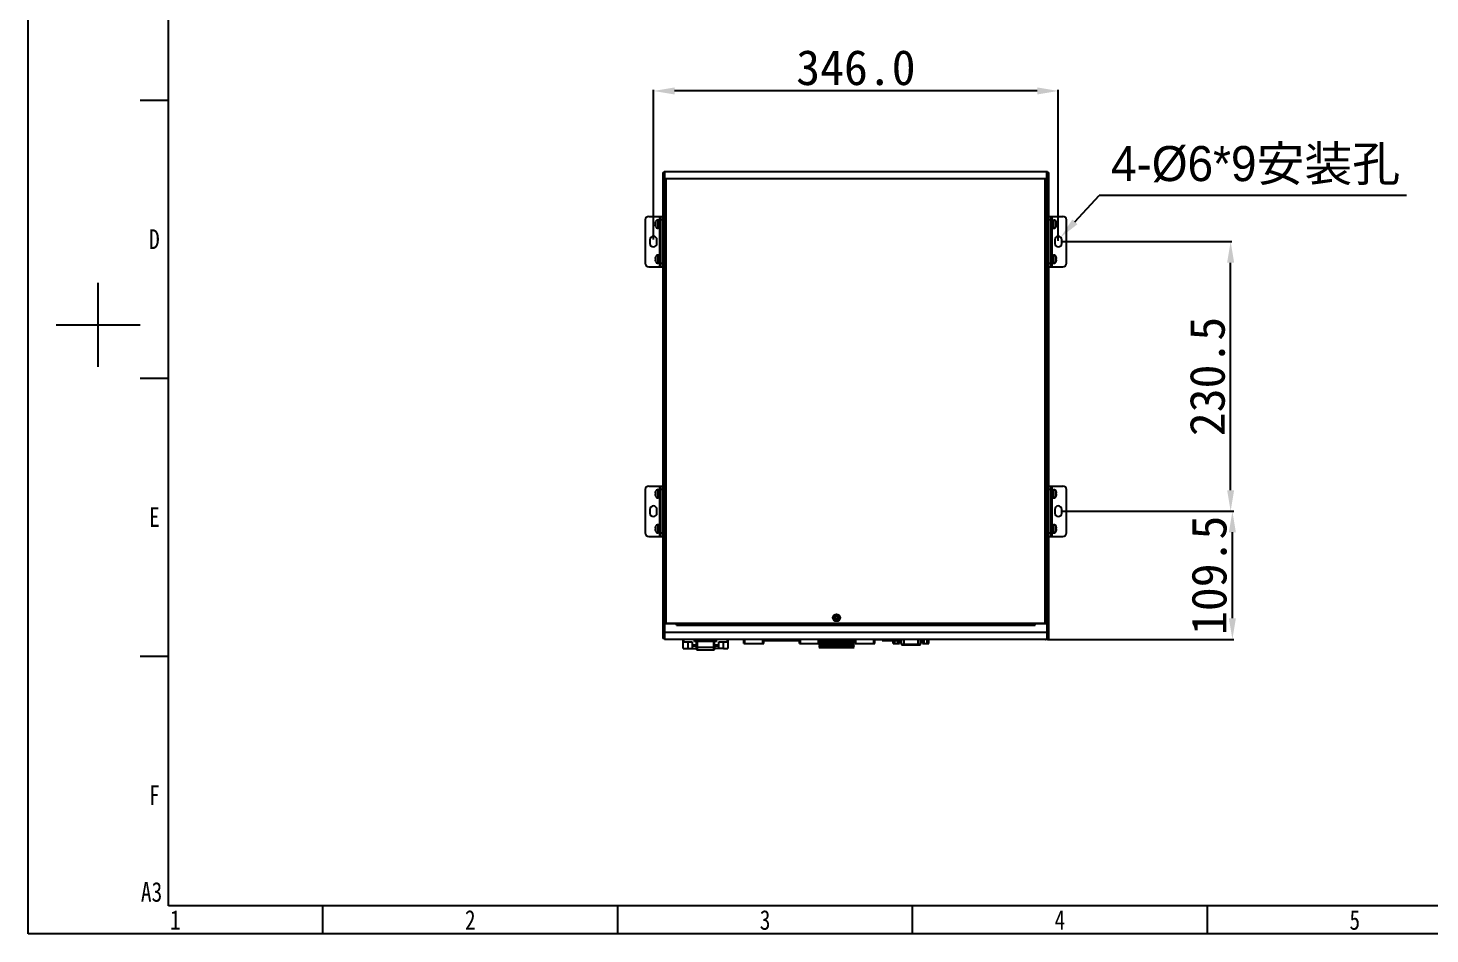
# Model space of a CAD drawing. Header units: millimetres. Extents: x 4086 to 8318, y 123 to 1549.
# Drawn here: x 6302 to 7500, y 123 to 898 of the extents above; entities that cross this region are included whole.
import ezdxf
from ezdxf.enums import TextEntityAlignment as Align

# ---------------------------------------------------------------- set-up
doc = ezdxf.new("R2010")
doc.units = ezdxf.units.MM
doc.layers.add('20_ALL_FEATURES', color=7, linetype='Continuous')
doc.layers.add('尺寸', color=3, linetype='Continuous')
doc.styles.get("Standard").update_dxf_attribs({"font": ''})
doc.styles.get('Standard').set_extended_font_data('SimSun')
doc.dimstyles.get("Standard").update_dxf_attribs({"dimscale": 6, "dimtxt": 5, "dimasz": 3, "dimexe": 0.18, "dimexo": 0.0625, "dimgap": 0.8, "dimtad": 1, "dimtoh": 1, "dimdec": 1, "dimzin": 0, "dimdsep": 46, "dimtxsty": 'Standard', "dimcen": 0.09, "dimclrd": 256, "dimclre": 256, "dimclrt": 256, "dimadec": 0, "dimazin": 2, "dimtfac": 1, "dimtdec": 1, "dimtofl": 0, "dimtmove": 0, "dimatfit": 3, "dimfxl": 0, "dimtolj": 1, "dimtzin": 0, "dimarcsym": 0})

# ---------------------------------------------------------------- blocks, each defined once
blk = doc.blocks.new('3')
at = {"color": 2}
for p, q in [((6398.1, 836), (6422.1, 836)), ((6362.1, 608), (6362.1, 680)), ((6326.1, 644), (6398.1, 644)), ((6398.1, 598.4), (6422.1, 598.4)), ((6398.1, 360.8), (6422.1, 360.8)), ((6554.1, 123.2), (6554.1, 147.2)), ((6806.1, 123.2), (6806.1, 147.2)), ((7058.1, 123.2), (7058.1, 147.2)), ((7310.1, 123.2), (7310.1, 147.2))]:
    blk.add_line(p, q, dxfattribs=at)
for points in [[(6302.1, 123.2), (6302.1, 1548.8), (8318.1, 1548.8), (8318.1, 123.2)], [(6422.1, 147.2), (6422.1, 1524.8), (8294.1, 1524.8), (8294.1, 147.2)]]:
    blk.add_lwpolyline(points, close=True, dxfattribs=at)
at = {"color": 2, "width": 0.8}
for s, p in [('D', (6410.1, 717.2)), ('E', (6410.1, 479.6)), ('F', (6410.1, 242)), ('A3', (6407.7, 159.2)), ('1', (6428.1, 135.2)), ('2', (6680.1, 135.2)), ('3', (6932.1, 135.2)), ('4', (7184.1, 135.2)), ('5', (7436.1, 135.2))]:
    blk.add_text(s, height=16.8, dxfattribs=at).set_placement(p, align=Align.MIDDLE_CENTER)
for tag, height, p in [('整机外形图', 19.2, (7909.6, 256.2)), ('当前页', 12, (8078.1, 207.2)), ('总页数', 12, (8222.1, 207.2))]:
    blk.add_attdef(tag, text='', height=height, dxfattribs=at).set_placement(p, align=Align.MIDDLE)
at = {"color": 7, "width": 0.8}
for tag, height, p in [('编号', 19.2, (8153.3, 252.3)), ('比例', 12, (7958.1, 171.2))]:
    blk.add_attdef(tag, text='', height=height, dxfattribs=at).set_placement(p, align=Align.MIDDLE)
blk = doc.blocks.new('*D73')
at = {"layer": 'Defpoints', "color": 0}
for p in [(6836.7, 843.9), (6836.7, 716.6), (7182.7, 716.6)]:
    blk.add_point(p, dxfattribs=at)
at = {"layer": '尺寸', "lineweight": -2}
for p, q in [((6836.7, 717), (6836.7, 845)), ((7164.7, 843.9), (6854.7, 843.9)), ((7182.7, 717), (7182.7, 845))]:
    blk.add_line(p, q, dxfattribs=at)
at = {"layer": '尺寸'}
for points in [[(6854.7, 846.9), (6854.7, 840.9), (6836.7, 843.9)], [(7164.7, 840.9), (7164.7, 846.9), (7182.7, 843.9)]]:
    blk.add_solid(points, dxfattribs=at)
at = {"layer": '尺寸', "insert": (7009.7, 863.7), "char_height": 30, "attachment_point": 5}
blk.add_mtext('\\A1;346.0', dxfattribs=at)
blk = doc.blocks.new('*D74')
at = {"layer": 'Defpoints', "color": 0}
for p in [(7185.7, 484.6), (7331.5, 484.6), (7173.2, 375.1)]:
    blk.add_point(p, dxfattribs=at)
at = {"layer": '尺寸', "lineweight": -2}
for p, q in [((7186, 484.6), (7332.6, 484.6)), ((7331.5, 393.1), (7331.5, 466.6)), ((7173.5, 375.1), (7332.6, 375.1))]:
    blk.add_line(p, q, dxfattribs=at)
at = {"layer": '尺寸'}
for points in [[(7334.5, 466.6), (7328.5, 466.6), (7331.5, 484.6)], [(7328.5, 393.1), (7334.5, 393.1), (7331.5, 375.1)]]:
    blk.add_solid(points, dxfattribs=at)
at = {"layer": '尺寸', "insert": (7311.7, 429.8), "char_height": 30, "attachment_point": 5, "rotation": 90}
blk.add_mtext('\\A1;109.5', dxfattribs=at)
blk = doc.blocks.new('*D75')
at = {"layer": 'Defpoints', "color": 0}
for p in [(7185.7, 715.1), (7330, 715.1), (7185.7, 484.6)]:
    blk.add_point(p, dxfattribs=at)
at = {"layer": '尺寸', "lineweight": -2}
for p, q in [((7186, 715.1), (7331.1, 715.1)), ((7330, 502.6), (7330, 697.1)), ((7186, 484.6), (7331.1, 484.6))]:
    blk.add_line(p, q, dxfattribs=at)
at = {"layer": '尺寸'}
for points in [[(7333, 697.1), (7327, 697.1), (7330, 715.1)], [(7327, 502.6), (7333, 502.6), (7330, 484.6)]]:
    blk.add_solid(points, dxfattribs=at)
at = {"layer": '尺寸', "insert": (7310.2, 599.8), "char_height": 30, "attachment_point": 5, "rotation": 90}
blk.add_mtext('\\A1;230.5', dxfattribs=at)
blk = doc.blocks.new('*D76')
at = {"layer": 'Defpoints', "color": 0}
for p in [(7180.6, 714.4), (7184.7, 718.8)]:
    blk.add_point(p, dxfattribs=at)
at = {"layer": '尺寸', "lineweight": -2}
for p in [(7196.9, 732.1), (7480.2, 754.5)]:
    blk.add_line(p, (7217.5, 754.5), dxfattribs=at)
at = {"layer": '尺寸'}
for p, q in [((7182.1, 716.6), (7183.2, 716.6)), ((7182.7, 716), (7182.7, 717.1))]:
    blk.add_line(p, q, dxfattribs=at)
blk.add_solid([(7194.7, 734.1), (7199.1, 730), (7184.7, 718.8)], dxfattribs=at)
at = {"layer": '尺寸', "insert": (7351.3, 780.1), "char_height": 30, "attachment_point": 5}
blk.add_mtext('\\A1;{\\fMS PGothic|b0|i0|c134|p34;4-%%C6*9安装孔}', dxfattribs=at)

msp = doc.modelspace()

# ---------------------------------------------------------------- linework, layer by layer
at = {"layer": '20_ALL_FEATURES', "color": 7, "linetype": 'Continuous'}
for p, q in [((6844.67, 774.09), (6844.67, 375.89)), ((6844.67, 774.09), (6845.87, 774.09)), ((6845.87, 768.09), (6844.67, 768.09)), ((6845.87, 375.89), (6845.87, 775.09)), ((6845.87, 775.09), (7173.47, 775.09)), ((6846.37, 389.04), (6846.37, 775.09)), ((7172.97, 768.89), (6846.37, 768.89)), ((6847.57, 388.59), (6847.57, 768.89)), ((7171.52, 389.04), (7171.52, 768.89)), ((7172.97, 389.04), (7172.97, 775.09)), ((7173.47, 375.89), (7173.47, 775.09)), ((7173.47, 774.09), (7174.67, 774.09)), ((7174.67, 768.09), (7173.47, 768.09)), ((7174.67, 375.89), (7174.67, 774.09)), ((6846.37, 765.09), (6845.87, 765.09)), ((6846.32, 758.82), (6845.9, 759.24)), ((6846.32, 755.82), (6845.9, 755.39)), ((6846.06, 765.09), (6846.06, 759.08)), ((6846.06, 755.55), (6846.06, 734.04)), ((6846.32, 758.82), (6846.32, 755.82)), ((7172.97, 765.09), (7173.47, 765.09)), ((7173.02, 758.82), (7173.45, 759.24)), ((7173.02, 755.82), (7173.02, 758.82)), ((7173.02, 755.82), (7173.45, 755.39)), ((7173.28, 759.08), (7173.28, 765.09)), ((7173.28, 734.04), (7173.28, 755.55)), ((6829.67, 733.59), (6829.67, 696.59)), ((6832.67, 736.59), (6844.67, 736.59)), ((6838.36, 731.84), (6838.34, 731.84)), ((6838.49, 732.2), (6838.49, 727.97)), ((6840.67, 733.59), (6840.67, 726.59)), ((6840.77, 733.59), (6840.67, 733.59)), ((6840.77, 726.59), (6840.77, 733.59)), ((6841.87, 733.48), (6840.77, 733.48)), ((6841.87, 734.59), (6841.87, 725.59)), ((6842.67, 734.59), (6841.87, 734.59)), ((6842.17, 734.59), (6842.17, 736.59)), ((6842.67, 736.59), (6842.67, 693.59)), ((6844.67, 733.59), (6842.67, 733.59)), ((6845.87, 734.04), (6846.37, 734.04)), ((7173.47, 734.04), (7172.97, 734.04)), ((7174.67, 736.59), (7186.67, 736.59)), ((7176.67, 733.59), (7174.67, 733.59)), ((7176.67, 693.59), (7176.67, 736.59)), ((7176.67, 734.59), (7177.47, 734.59)), ((7177.17, 736.59), (7177.17, 734.59)), ((7177.47, 725.59), (7177.47, 734.59)), ((7177.47, 733.48), (7178.57, 733.48)), ((7178.57, 733.59), (7178.68, 733.59)), ((7178.57, 733.59), (7178.57, 726.59)), ((7178.68, 726.59), (7178.68, 733.59)), ((7180.85, 727.97), (7180.85, 732.2)), ((7181.01, 731.84), (7180.99, 731.84)), ((7189.67, 696.59), (7189.67, 733.59)), ((6838.36, 730.52), (6838.06, 730.52)), ((6838.06, 729.65), (6838.36, 729.65)), ((6838.34, 728.34), (6838.36, 728.34)), ((6840.77, 726.59), (6840.67, 726.59)), ((6841.87, 726.7), (6840.77, 726.7)), ((6842.67, 725.59), (6841.87, 725.59)), ((6842.17, 704.59), (6842.17, 725.59)), ((6845.87, 726.14), (6846.37, 726.14)), ((6846.37, 723.59), (6845.87, 723.59)), ((6846.06, 726.14), (6846.06, 723.59)), ((7173.47, 726.14), (7172.97, 726.14)), ((7173.47, 723.59), (7172.97, 723.59)), ((7173.28, 723.59), (7173.28, 726.14)), ((7176.67, 725.59), (7177.47, 725.59)), ((7177.17, 725.59), (7177.17, 704.59)), ((7177.47, 726.7), (7178.57, 726.7)), ((7178.57, 726.59), (7178.68, 726.59)), ((7181.28, 730.52), (7180.99, 730.52)), ((7180.99, 729.65), (7181.28, 729.65)), ((7180.99, 728.34), (7181.01, 728.34)), ((6833.67, 716.59), (6833.67, 713.59)), ((6839.67, 713.59), (6839.67, 716.59)), ((7179.67, 716.59), (7179.67, 713.59)), ((7185.67, 713.59), (7185.67, 716.59)), ((6838.36, 700.52), (6838.06, 700.52)), ((6838.06, 699.65), (6838.36, 699.65)), ((6838.36, 701.84), (6838.34, 701.84)), ((6838.34, 698.34), (6838.36, 698.34)), ((6838.49, 702.2), (6838.49, 697.97)), ((6840.67, 703.59), (6840.67, 696.59)), ((6840.77, 703.59), (6840.67, 703.59)), ((6840.77, 696.59), (6840.67, 696.59)), ((6840.77, 696.59), (6840.77, 703.59)), ((6841.87, 703.48), (6840.77, 703.48)), ((6841.87, 696.7), (6840.77, 696.7)), ((6841.87, 704.59), (6841.87, 695.59)), ((6842.67, 704.59), (6841.87, 704.59)), ((6842.67, 695.59), (6841.87, 695.59)), ((6842.17, 693.59), (6842.17, 695.59)), ((6842.67, 696.59), (6844.67, 696.59)), ((7174.67, 696.59), (7176.67, 696.59)), ((7176.67, 704.59), (7177.47, 704.59)), ((7176.67, 695.59), (7177.47, 695.59)), ((7177.17, 695.59), (7177.17, 693.59)), ((7177.47, 695.59), (7177.47, 704.59)), ((7177.47, 703.48), (7178.57, 703.48)), ((7177.47, 696.7), (7178.57, 696.7)), ((7178.57, 703.59), (7178.68, 703.59)), ((7178.57, 703.59), (7178.57, 696.59)), ((7178.57, 696.59), (7178.68, 696.59)), ((7178.68, 696.59), (7178.68, 703.59)), ((7180.85, 697.97), (7180.85, 702.2)), ((7181.01, 701.84), (7180.99, 701.84)), ((7181.28, 700.52), (7180.99, 700.52)), ((7180.99, 699.65), (7181.28, 699.65)), ((7180.99, 698.34), (7181.01, 698.34)), ((6832.67, 693.59), (6844.67, 693.59)), ((7174.67, 693.59), (7186.67, 693.59)), ((6846.32, 578.82), (6845.9, 579.24)), ((6846.32, 575.82), (6845.9, 575.39)), ((6846.32, 578.82), (6846.32, 575.82)), ((7173.02, 578.82), (7173.45, 579.24)), ((7173.02, 575.82), (7173.02, 578.82)), ((7173.02, 575.82), (7173.45, 575.39)), ((6845.87, 528.09), (6846.37, 528.09)), ((6846.06, 528.09), (6846.06, 503.54)), ((6832.67, 506.09), (6844.67, 506.09)), ((6841.87, 504.09), (6841.87, 495.09)), ((6842.67, 504.09), (6841.87, 504.09)), ((6842.17, 504.09), (6842.17, 506.09)), ((6842.67, 506.09), (6842.67, 463.09)), ((6845.87, 503.54), (6846.37, 503.54)), ((7174.67, 506.09), (7186.67, 506.09)), ((7176.67, 463.09), (7176.67, 506.09)), ((7176.67, 504.09), (7177.47, 504.09)), ((7177.17, 506.09), (7177.17, 504.09)), ((7177.47, 495.09), (7177.47, 504.09)), ((6829.67, 503.09), (6829.67, 466.09)), ((6838.36, 500.02), (6838.06, 500.02)), ((6838.06, 499.15), (6838.36, 499.15)), ((6838.36, 501.34), (6838.34, 501.34)), ((6838.34, 497.84), (6838.36, 497.84)), ((6838.49, 501.7), (6838.49, 497.47)), ((6840.67, 503.09), (6840.67, 496.09)), ((6840.77, 503.09), (6840.67, 503.09)), ((6840.77, 496.09), (6840.67, 496.09)), ((6840.77, 496.09), (6840.77, 503.09)), ((6841.87, 502.98), (6840.77, 502.98)), ((6841.87, 496.2), (6840.77, 496.2)), ((6842.67, 495.09), (6841.87, 495.09)), ((6842.17, 474.09), (6842.17, 495.09)), ((6844.67, 503.09), (6842.67, 503.09)), ((6845.87, 495.64), (6846.37, 495.64)), ((6846.06, 495.64), (6846.06, 473.54)), ((7176.67, 503.09), (7174.67, 503.09)), ((7176.67, 495.09), (7177.47, 495.09)), ((7177.17, 495.09), (7177.17, 474.09)), ((7177.47, 502.98), (7178.57, 502.98)), ((7177.47, 496.2), (7178.57, 496.2)), ((7178.57, 503.09), (7178.68, 503.09)), ((7178.57, 503.09), (7178.57, 496.09)), ((7178.57, 496.09), (7178.68, 496.09)), ((7178.68, 496.09), (7178.68, 503.09)), ((7180.85, 497.47), (7180.85, 501.7)), ((7181.01, 501.34), (7180.99, 501.34)), ((7181.28, 500.02), (7180.99, 500.02)), ((7180.99, 499.15), (7181.28, 499.15)), ((7180.99, 497.84), (7181.01, 497.84)), ((7189.67, 466.09), (7189.67, 503.09)), ((6833.67, 486.09), (6833.67, 483.09)), ((6839.67, 483.09), (6839.67, 486.09)), ((7179.67, 486.09), (7179.67, 483.09)), ((7185.67, 483.09), (7185.67, 486.09)), ((6838.36, 470.02), (6838.06, 470.02)), ((6838.06, 469.15), (6838.36, 469.15)), ((6838.36, 471.34), (6838.34, 471.34)), ((6838.34, 467.84), (6838.36, 467.84)), ((6838.49, 471.7), (6838.49, 467.47)), ((6840.67, 473.09), (6840.67, 466.09)), ((6840.77, 473.09), (6840.67, 473.09)), ((6840.77, 466.09), (6840.77, 473.09)), ((6841.87, 472.98), (6840.77, 472.98)), ((6841.87, 474.09), (6841.87, 465.09)), ((6842.67, 474.09), (6841.87, 474.09)), ((6845.87, 473.54), (6846.37, 473.54)), ((7176.67, 474.09), (7177.47, 474.09)), ((7177.47, 465.09), (7177.47, 474.09)), ((7177.47, 472.98), (7178.57, 472.98)), ((7178.57, 473.09), (7178.68, 473.09)), ((7178.57, 473.09), (7178.57, 466.09)), ((7178.68, 466.09), (7178.68, 473.09)), ((7180.85, 467.47), (7180.85, 471.7)), ((7181.01, 471.34), (7180.99, 471.34)), ((7181.28, 470.02), (7180.99, 470.02)), ((7180.99, 469.15), (7181.28, 469.15)), ((7180.99, 467.84), (7181.01, 467.84)), ((6832.67, 463.09), (6844.67, 463.09)), ((6840.77, 466.09), (6840.67, 466.09)), ((6841.87, 466.2), (6840.77, 466.2)), ((6842.67, 465.09), (6841.87, 465.09)), ((6842.17, 463.09), (6842.17, 465.09)), ((6842.67, 466.09), (6844.67, 466.09)), ((6845.87, 465.64), (6846.37, 465.64)), ((6846.06, 465.64), (6846.06, 401.04)), ((7174.67, 466.09), (7176.67, 466.09)), ((7174.67, 463.09), (7186.67, 463.09)), ((7176.67, 465.09), (7177.47, 465.09)), ((7177.17, 465.09), (7177.17, 463.09)), ((7177.47, 466.2), (7178.57, 466.2)), ((7178.57, 466.09), (7178.68, 466.09)), ((6845.87, 401.04), (6846.37, 401.04)), ((6846.32, 398.82), (6845.9, 399.24)), ((6846.32, 395.82), (6845.9, 395.39)), ((6846.32, 398.82), (6846.32, 395.82)), ((7173.02, 398.82), (7173.45, 399.24)), ((7173.02, 395.82), (7173.02, 398.82)), ((7173.02, 395.82), (7173.45, 395.39)), ((6845.87, 393.14), (6846.37, 393.14)), ((6845.87, 392.54), (6846.37, 392.54)), ((6846.12, 385.29), (6845.9, 385.51)), ((6846.06, 393.14), (6846.06, 392.54)), ((6846.12, 388.59), (6846.12, 376.49)), ((6846.17, 388.59), (6856.32, 388.59)), ((6846.17, 388.59), (6846.17, 375.09)), ((6846.37, 389.04), (7172.97, 389.04)), ((6847.87, 388.59), (6847.87, 389.04)), ((6851.42, 388.59), (6851.42, 389.04)), ((6856.32, 387.29), (6856.32, 388.59)), ((6857.52, 388.54), (6856.32, 388.54)), ((6856.32, 387.29), (7163.02, 387.29)), ((6857.52, 389.04), (6857.52, 387.29)), ((6857.52, 388.79), (7161.82, 388.79)), ((6857.52, 388.59), (7161.82, 388.59)), ((6991.67, 393.96), (6992.8, 393.96)), ((6991.67, 393.21), (6991.67, 393.96)), ((6992.8, 393.21), (6991.67, 393.21)), ((6992.8, 395.09), (6993.55, 395.09)), ((6992.8, 393.96), (6992.8, 395.09)), ((6992.8, 392.09), (6992.8, 393.21)), ((6993.55, 392.09), (6992.8, 392.09)), ((6993.55, 395.09), (6993.55, 393.96)), ((6993.55, 393.96), (6994.67, 393.96)), ((6994.67, 393.21), (6993.55, 393.21)), ((6993.55, 393.21), (6993.55, 392.09)), ((6994.67, 393.96), (6994.67, 393.21)), ((7161.82, 388.79), (7161.82, 389.04)), ((7161.82, 387.29), (7161.82, 388.59)), ((7163.02, 388.59), (7173.17, 388.59)), ((7163.02, 387.29), (7163.02, 388.59)), ((7167.92, 389.04), (7167.92, 388.59)), ((7171.47, 389.04), (7171.47, 388.59)), ((7171.77, 389.04), (7171.77, 388.59)), ((7173.47, 393.14), (7172.97, 393.14)), ((7173.47, 392.54), (7172.97, 392.54)), ((7173.17, 375.09), (7173.17, 388.59)), ((7173.22, 376.49), (7173.22, 388.59)), ((7173.22, 385.29), (7173.45, 385.51)), ((7173.28, 392.54), (7173.28, 393.14)), ((6844.67, 381.89), (6845.87, 381.89)), ((6845.87, 375.89), (6844.67, 375.89)), ((6846.12, 381.89), (6845.9, 381.66)), ((6846.17, 381.29), (7173.17, 381.29)), ((6847.52, 375.09), (6846.17, 375.09)), ((7171.82, 375.09), (6847.52, 375.09)), ((6847.52, 375.09), (6847.52, 375.09)), ((6862.12, 367.39), (6862.12, 375.09)), ((6862.12, 373.09), (6869.74, 373.09)), ((6862.42, 375.09), (6862.42, 373.09)), ((6865.93, 373.09), (6865.93, 367.39)), ((6869.74, 373.09), (6869.74, 367.39)), ((6871.77, 373.11), (6871.77, 375.09)), ((6890.57, 373.11), (6871.77, 373.11)), ((6873.5, 366.55), (6873.5, 373.11)), ((6874.01, 373.11), (6874.01, 366.04)), ((6888.34, 366.04), (6888.34, 373.11)), ((6888.84, 366.55), (6888.84, 373.11)), ((6890.57, 373.11), (6890.57, 375.09)), ((6892.6, 373.09), (6900.22, 373.09)), ((6892.6, 367.39), (6892.6, 373.09)), ((6896.41, 367.39), (6896.41, 373.09)), ((6899.92, 373.09), (6899.92, 375.09)), ((6900.22, 375.09), (6900.22, 367.39)), ((6913.95, 371.49), (6913.95, 375.09)), ((6913.95, 371.49), (6930.92, 371.49)), ((6914.75, 371.49), (6914.75, 375.09)), ((6930.12, 371.49), (6930.12, 375.09)), ((6930.92, 371.49), (6930.92, 375.09)), ((6930.92, 374.19), (6937.27, 374.19)), ((6932.08, 375.09), (6932.08, 374.19)), ((6934.38, 375.09), (6934.38, 374.19)), ((6935.58, 375.09), (6935.58, 374.19)), ((6937.27, 374.09), (6937.27, 375.09)), ((6937.27, 374.09), (6954.07, 374.09)), ((6940.27, 374.09), (6940.27, 375.09)), ((6951.07, 374.09), (6951.07, 375.09)), ((6954.07, 374.09), (6954.07, 375.09)), ((6954.07, 374.19), (6961.23, 374.19)), ((6955.39, 375.09), (6955.39, 374.19)), ((6956.59, 375.09), (6956.59, 374.19)), ((6961.23, 374.19), (6961.23, 375.09)), ((6961.45, 371.49), (6961.45, 375.09)), ((6961.45, 371.49), (6978.42, 371.49)), ((6962.25, 371.49), (6962.25, 375.09)), ((6977.62, 371.49), (6977.62, 375.09)), ((6978.19, 371.49), (6978.54, 371.14)), ((6978.42, 371.49), (6978.42, 375.09)), ((6978.49, 375.09), (6978.42, 375.02)), ((6978.42, 374.45), (6978.54, 374.34)), ((6978.54, 374.34), (6978.42, 374.22)), ((6978.42, 373.65), (6978.54, 373.54)), ((6978.54, 373.54), (6978.42, 373.42)), ((6978.42, 372.85), (6978.54, 372.74)), ((6978.54, 372.74), (6978.42, 372.62)), ((6978.42, 372.05), (6978.54, 371.94)), ((6978.54, 371.94), (6978.42, 371.82)), ((6984.77, 374.09), (6984.77, 375.09)), ((6984.77, 374.09), (7001.57, 374.09)), ((6987.77, 374.09), (6987.77, 375.09)), ((6998.57, 374.09), (6998.57, 375.09)), ((7001.57, 374.09), (7001.57, 375.09)), ((7001.58, 375.01), (7002.68, 375.02)), ((7005.88, 373.07), (7006.22, 373.47)), ((7006.22, 372.67), (7005.88, 373.07)), ((7007.84, 374.74), (7008.19, 375.09)), ((7008.24, 374.34), (7007.84, 374.74)), ((7007.84, 373.94), (7008.24, 374.34)), ((7008.24, 373.54), (7007.84, 373.94)), ((7007.84, 373.14), (7008.24, 373.54)), ((7008.24, 372.74), (7007.84, 373.14)), ((7007.84, 372.34), (7008.24, 372.74)), ((7008.24, 371.94), (7007.84, 372.34)), ((7007.84, 371.54), (7008.24, 371.94)), ((7008.24, 371.14), (7007.84, 371.54)), ((7008.24, 374.34), (7008.24, 374.34)), ((7008.24, 373.54), (7008.24, 373.54)), ((7008.24, 372.74), (7008.24, 372.74)), ((7008.24, 371.94), (7008.24, 371.94)), ((7008.95, 371.49), (7008.95, 375.09)), ((7008.95, 371.49), (7025.92, 371.49)), ((7009.75, 371.49), (7009.75, 375.09)), ((7025.12, 371.49), (7025.12, 375.09)), ((7025.92, 371.49), (7025.92, 375.09)), ((7032.27, 374.81), (7025.92, 374.81)), ((7032.27, 374.09), (7032.27, 375.09)), ((7032.27, 374.09), (7049.07, 374.09)), ((7035.27, 374.09), (7035.27, 375.09)), ((7041.57, 371.47), (7041.57, 374.09)), ((7041.57, 371.47), (7047.05, 371.47)), ((7042.94, 371.47), (7042.94, 374.09)), ((7045.68, 371.47), (7045.68, 374.09)), ((7046.07, 374.09), (7046.07, 375.09)), ((7047.05, 371.47), (7047.05, 374.09)), ((7048.59, 370.97), (7048.59, 374.09)), ((7049.07, 374.09), (7049.07, 375.09)), ((7050.59, 375.09), (7050.59, 370.47)), ((7063.03, 370.47), (7063.03, 375.09)), ((7065.03, 370.97), (7065.03, 375.09)), ((7066.57, 371.47), (7066.57, 375.09)), ((7066.57, 371.47), (7072.05, 371.47)), ((7067.94, 371.47), (7067.94, 375.09)), ((7070.68, 371.47), (7070.68, 375.09)), ((7072.05, 371.47), (7072.05, 375.09)), ((7077.42, 374.99), (7077.42, 375.09)), ((7093.72, 374.99), (7077.42, 374.99)), ((7079.32, 375.09), (7079.32, 374.99)), ((7080.82, 374.99), (7080.82, 375.09)), ((7090.32, 375.09), (7090.32, 374.99)), ((7091.82, 374.99), (7091.82, 375.09)), ((7093.72, 375.09), (7093.72, 374.99)), ((7102.82, 374.99), (7102.82, 375.09)), ((7119.12, 374.99), (7102.82, 374.99)), ((7104.72, 375.09), (7104.72, 374.99)), ((7106.22, 374.99), (7106.22, 375.09)), ((7115.72, 375.09), (7115.72, 374.99)), ((7117.22, 374.99), (7117.22, 375.09)), ((7119.12, 375.09), (7119.12, 374.99)), ((7128.22, 374.99), (7128.22, 375.09)), ((7144.52, 374.99), (7128.22, 374.99)), ((7130.12, 375.09), (7130.12, 374.99)), ((7131.62, 374.99), (7131.62, 375.09)), ((7141.12, 375.09), (7141.12, 374.99)), ((7142.62, 374.99), (7142.62, 375.09)), ((7144.52, 375.09), (7144.52, 374.99)), ((7173.17, 375.09), (7171.82, 375.09)), ((7171.82, 375.09), (7171.82, 375.09)), ((7173.22, 381.89), (7173.45, 381.66)), ((7173.47, 381.89), (7174.67, 381.89)), ((7174.67, 375.89), (7173.47, 375.89)), ((6862.12, 367.39), (6873.5, 367.39)), ((6869.74, 370.49), (6873.5, 370.49)), ((6869.74, 369.49), (6873.5, 369.49)), ((6888.34, 368.11), (6874.01, 368.11)), ((6874.01, 366.26), (6888.34, 366.26)), ((6874.01, 366.04), (6888.34, 366.04)), ((6888.84, 370.49), (6892.6, 370.49)), ((6888.84, 369.49), (6892.6, 369.49)), ((6896.41, 367.39), (6888.84, 367.39)), ((6896.41, 367.39), (6900.22, 367.39)), ((6978.54, 371.14), (6978.14, 370.74)), ((6978.14, 370.74), (6978.54, 370.34)), ((6978.14, 370.74), (6978.14, 370.74)), ((6978.54, 370.34), (6978.14, 369.94)), ((6978.14, 369.94), (6978.54, 369.54)), ((6978.14, 369.94), (6978.14, 369.94)), ((6978.54, 369.54), (6978.14, 369.14)), ((6978.14, 369.14), (6978.54, 368.74)), ((6978.14, 369.14), (6978.14, 369.14)), ((6978.54, 368.74), (6978.14, 368.34)), ((6978.14, 368.34), (6978.39, 368.09)), ((6978.14, 368.34), (6978.14, 368.34)), ((6978.39, 368.09), (7008.09, 368.09)), ((6980.5, 370.4), (6980.16, 370.8)), ((6980.16, 370), (6980.5, 370.4)), ((6987.58, 368.09), (6988.18, 368.09)), ((6988.18, 368.09), (6990, 368.11)), ((6990, 368.11), (6990.19, 368.11)), ((6990.19, 368.11), (6992.19, 368.13)), ((6992.19, 368.13), (6994.19, 368.15)), ((6994.19, 368.15), (6996.2, 368.16)), ((6996.2, 368.16), (6998.21, 368.18)), ((7007.84, 370.74), (7008.24, 371.14)), ((7008.24, 370.34), (7007.84, 370.74)), ((7007.84, 369.94), (7008.24, 370.34)), ((7008.24, 369.54), (7007.84, 369.94)), ((7007.84, 369.14), (7008.24, 369.54)), ((7008.24, 368.74), (7007.84, 369.14)), ((7007.84, 368.34), (7008.24, 368.74)), ((7008.09, 368.09), (7007.84, 368.34)), ((7008.24, 371.14), (7008.24, 371.14)), ((7008.24, 370.34), (7008.24, 370.34)), ((7008.24, 369.54), (7008.24, 369.54)), ((7008.24, 368.74), (7008.24, 368.74)), ((7048.59, 370.97), (7065.03, 370.97)), ((7049.09, 370.47), (7064.53, 370.47))]:
    msp.add_line(p, q, dxfattribs=at)
for radius in [3.1, 2.75]:
    msp.add_circle((6993.17, 393.59), radius, dxfattribs=at)
for centre, radius, start, end in [((6847.27, 773.69), 1.4, 130.59963, 157.31616), ((7172.07, 773.69), 1.4, 16.34346, 49.40037), ((6832.67, 733.59), 3, 90, 180), ((6843.02, 730.09), 4.98, 159.43024, 174.96082), ((6843.02, 730.09), 5, 154.971, 159.51268), ((6840.67, 731.19), 2.4, 90.00021, 154.97095), ((7178.68, 731.19), 2.4, 25.02905, 89.99979), ((7176.32, 730.09), 5, 20.48732, 25.029), ((7176.32, 730.09), 4.98, 5.03918, 20.56976), ((7186.67, 733.59), 3, 0, 90), ((6836.67, 716.59), 3, 0, 180), ((6843.02, 730.09), 4.98, 185.03918, 200.56976), ((6843.02, 730.09), 4.68, 174.6403, 185.3597), ((6843.02, 730.09), 5, 200.48732, 205.029), ((6840.67, 728.99), 2.4, 205.02905, 270), ((7178.68, 728.99), 2.4, 270, 334.97095), ((7182.67, 716.59), 3, 0, 180), ((7176.32, 730.09), 5, 334.971, 339.51268), ((7176.32, 730.09), 4.68, 354.6403, 5.3597), ((7176.32, 730.09), 4.98, 339.43024, 354.96082), ((6836.67, 713.59), 3, 180, 0), ((7182.67, 713.59), 3, 180, 0), ((6832.67, 696.59), 3, 180, 270), ((6843.02, 700.09), 4.98, 159.43024, 174.96082), ((6843.02, 700.09), 4.98, 185.03918, 200.56976), ((6843.02, 700.09), 5, 154.971, 159.51268), ((6843.02, 700.09), 4.68, 174.6403, 185.3597), ((6843.02, 700.09), 5, 200.48732, 205.029), ((6840.67, 701.19), 2.4, 90.00021, 154.97095), ((6840.67, 698.99), 2.4, 205.02905, 270), ((7178.68, 701.19), 2.4, 25.02905, 89.99979), ((7178.68, 698.99), 2.4, 270, 334.97095), ((7176.32, 700.09), 5, 20.48732, 25.029), ((7176.32, 700.09), 5, 334.971, 339.51268), ((7176.32, 700.09), 4.98, 5.03918, 20.56976), ((7176.32, 700.09), 4.68, 354.6403, 5.3597), ((7176.32, 700.09), 4.98, 339.43024, 354.96082), ((7186.67, 696.59), 3, 270, 0), ((6832.67, 503.09), 3, 90, 180), ((7186.67, 503.09), 3, 0, 90), ((6843.02, 499.59), 4.98, 159.43024, 174.96082), ((6843.02, 499.59), 4.98, 185.03918, 200.56976), ((6843.02, 499.59), 5, 154.971, 159.51268), ((6843.02, 499.59), 4.68, 174.6403, 185.3597), ((6843.02, 499.59), 5, 200.48732, 205.029), ((6840.67, 500.69), 2.4, 90.00021, 154.97095), ((6840.67, 498.49), 2.4, 205.02905, 270), ((7178.68, 500.69), 2.4, 25.02905, 89.99979), ((7178.68, 498.49), 2.4, 270, 334.97095), ((7176.32, 499.59), 5, 20.48732, 25.029), ((7176.32, 499.59), 5, 334.971, 339.51268), ((7176.32, 499.59), 4.98, 5.03918, 20.56976), ((7176.32, 499.59), 4.68, 354.6403, 5.3597), ((7176.32, 499.59), 4.98, 339.43024, 354.96082), ((6836.67, 486.09), 3, 0, 180), ((6836.67, 483.09), 3, 180, 0), ((7182.67, 486.09), 3, 0, 180), ((7182.67, 483.09), 3, 180, 0), ((6843.02, 469.59), 4.98, 159.43024, 174.96082), ((6843.02, 469.59), 4.98, 185.03918, 200.56976), ((6843.02, 469.59), 5, 154.971, 159.51268), ((6843.02, 469.59), 4.68, 174.6403, 185.3597), ((6843.02, 469.59), 5, 200.48732, 205.029), ((6840.67, 470.69), 2.4, 90.00021, 154.97095), ((6840.67, 468.49), 2.4, 205.02905, 270), ((7178.68, 470.69), 2.4, 25.02905, 89.99979), ((7178.68, 468.49), 2.4, 270, 334.97095), ((7176.32, 469.59), 5, 20.48732, 25.029), ((7176.32, 469.59), 5, 334.971, 339.51268), ((7176.32, 469.59), 4.98, 5.03918, 20.56976), ((7176.32, 469.59), 4.68, 354.6403, 5.3597), ((7176.32, 469.59), 4.98, 339.43024, 354.96082), ((6832.67, 466.09), 3, 180, 270), ((7186.67, 466.09), 3, 270, 0), ((7163.97, 387.06), 1.42, 131.83641, 170.71622), ((6847.52, 376.49), 1.4, 180, 191.69771), ((6847.52, 376.49), 1.4, 266.33212, 270), ((7171.82, 376.49), 1.4, 270, 273.66788), ((7171.82, 376.49), 1.4, 348.30229, 0), ((6981.27, 2241.5), 1873.39, 270.51805, 270.7018), ((7049.09, 370.97), 0.5, 180, 270), ((7064.53, 370.97), 0.5, 270, 0)]:
    msp.add_arc(centre, radius, start, end, dxfattribs=at)
for points, knots in [([(6978.37, 374.76), (6978.65, 374.77), (6979.38, 374.79), (6980.73, 374.81), (6982.58, 374.84), (6983.98, 374.85), (6984.74, 374.86)], [0, 0, 0, 0, 0.1282955, 0.3439591, 0.6384316, 1, 1, 1, 1]), ([(6978.37, 373.96), (6978.65, 373.97), (6979.38, 373.99), (6980.73, 374.01), (6982.58, 374.04), (6983.98, 374.05), (6984.75, 374.06)], [0, 0, 0, 0, 0.1282942, 0.3439577, 0.6384309, 1, 1, 1, 1]), ([(6993.19, 373.34), (6991.48, 373.32), (6988.25, 373.29), (6984.41, 373.26), (6981.79, 373.23), (6980.3, 373.21), (6979.2, 373.19), (6978.6, 373.17), (6978.37, 373.16)], [0, 0, 0, 0, 0.3470476, 0.6523167, 0.7774767, 0.8790608, 0.9539907, 1, 1, 1, 1]), ([(6978.37, 372.36), (6978.6, 372.37), (6979.2, 372.39), (6980.3, 372.41), (6981.79, 372.43), (6984.41, 372.46), (6988.25, 372.49), (6991.48, 372.52), (6993.19, 372.54)], [0, 0, 0, 0, 0.0460075, 0.1209363, 0.22252, 0.3476802, 0.6529512, 1, 1, 1, 1]), ([(6978.37, 371.56), (6978.6, 371.57), (6979.2, 371.59), (6980.3, 371.61), (6981.79, 371.63), (6984.41, 371.66), (6988.25, 371.69), (6991.48, 371.72), (6993.19, 371.74)], [0, 0, 0, 0, 0.0460044, 0.1209315, 0.2225147, 0.3476753, 0.652949, 1, 1, 1, 1]), ([(6978.54, 374.34), (6978.54, 374.34), (6978.56, 374.34), (6978.58, 374.35), (6978.61, 374.35), (6978.69, 374.36), (6978.81, 374.36), (6979, 374.37), (6979.23, 374.38), (6979.52, 374.38), (6979.85, 374.39), (6980.38, 374.4), (6981.16, 374.41), (6982.22, 374.43), (6983.43, 374.44), (6984.29, 374.45), (6984.74, 374.46)], [0, 0, 0, 0, 0.0017532, 0.0055169, 0.0113268, 0.019186, 0.0410405, 0.0710287, 0.109036, 0.1549342, 0.2085731, 0.2697521, 0.4138718, 0.5852734, 0.7815662, 1, 1, 1, 1]), ([(6978.54, 373.54), (6978.55, 373.54), (6978.58, 373.54), (6978.63, 373.55), (6978.73, 373.56), (6978.86, 373.56), (6979.02, 373.57), (6979.21, 373.58), (6979.44, 373.58), (6979.81, 373.59), (6980.35, 373.6), (6981.09, 373.61), (6981.95, 373.63), (6983.7, 373.65), (6986.51, 373.68), (6990.43, 373.71), (6993.9, 373.74), (6996.71, 373.77), (6998.73, 373.79), (7000.63, 373.8), (7002.38, 373.82), (7003.71, 373.84), (7004.67, 373.85), (7005.31, 373.86), (7005.87, 373.87), (7006.37, 373.88), (7006.8, 373.89), (7007.15, 373.9), (7007.4, 373.91), (7007.57, 373.91), (7007.66, 373.92), (7007.73, 373.92), (7007.79, 373.92), (7007.82, 373.93), (7007.84, 373.93), (7007.84, 373.94)], [0, 0, 0, 0, 0.0008353, 0.0028428, 0.0060296, 0.0103924, 0.0159208, 0.0226006, 0.0304172, 0.0393535, 0.0604913, 0.0858158, 0.1150827, 0.1480168, 0.2655179, 0.4029893, 0.5487234, 0.6208085, 0.6903073, 0.7557324, 0.8156833, 0.8688769, 0.8925766, 0.9141742, 0.9335507, 0.9506057, 0.9652455, 0.977393, 0.9869839, 0.9908031, 0.9939658, 0.9964682, 0.9983071, 0.9994812, 1, 1, 1, 1]), ([(6978.54, 372.74), (6978.55, 372.74), (6978.57, 372.74), (6978.61, 372.75), (6978.67, 372.75), (6978.76, 372.76), (6978.88, 372.76), (6979.08, 372.77), (6979.38, 372.78), (6979.82, 372.79), (6980.35, 372.8), (6980.96, 372.81), (6981.65, 372.82), (6982.42, 372.83), (6983.58, 372.85), (6985.19, 372.86), (6987.26, 372.88), (6989.49, 372.9), (6991.82, 372.92), (6994.94, 372.95), (6998.63, 372.98), (7002.52, 373.02), (7004.87, 373.05), (7005.88, 373.07)], [0, 0, 0, 0, 0.0006628, 0.0021988, 0.0046164, 0.0079148, 0.0120909, 0.0171368, 0.0298015, 0.0458301, 0.0651129, 0.087525, 0.1129154, 0.1411169, 0.1719416, 0.2406258, 0.3171454, 0.3994699, 0.485416, 0.572703, 0.7420576, 0.8896759, 1, 1, 1, 1]), ([(6978.54, 371.94), (6978.55, 371.94), (6978.58, 371.94), (6978.63, 371.95), (6978.73, 371.96), (6978.86, 371.96), (6979.02, 371.97), (6979.21, 371.98), (6979.44, 371.98), (6979.81, 371.99), (6980.35, 372), (6981.09, 372.01), (6981.95, 372.03), (6983.7, 372.05), (6986.51, 372.08), (6990.43, 372.11), (6993.9, 372.14), (6996.71, 372.17), (6998.73, 372.19), (7000.63, 372.2), (7002.38, 372.22), (7003.71, 372.24), (7004.67, 372.25), (7005.31, 372.26), (7005.87, 372.27), (7006.37, 372.28), (7006.8, 372.29), (7007.15, 372.3), (7007.4, 372.31), (7007.57, 372.31), (7007.66, 372.32), (7007.73, 372.32), (7007.79, 372.32), (7007.82, 372.33), (7007.84, 372.33), (7007.84, 372.34)], [0, 0, 0, 0, 0.000835, 0.0028422, 0.0060286, 0.010391, 0.0159195, 0.0225993, 0.0304157, 0.0393519, 0.0604903, 0.0858148, 0.1150821, 0.1480166, 0.2655188, 0.4029937, 0.5487323, 0.6208184, 0.6903173, 0.7557426, 0.8156937, 0.8688862, 0.8925863, 0.9141819, 0.9335595, 0.9506119, 0.9652518, 0.9773977, 0.9869867, 0.9908066, 0.9939687, 0.9964691, 0.9983065, 0.9994808, 1, 1, 1, 1]), ([(6978.54, 371.14), (6978.55, 371.14), (6978.58, 371.14), (6978.63, 371.15), (6978.73, 371.16), (6978.86, 371.16), (6979.02, 371.17), (6979.21, 371.18), (6979.44, 371.18), (6979.81, 371.19), (6980.35, 371.2), (6981.09, 371.21), (6981.95, 371.23), (6983.7, 371.25), (6986.51, 371.28), (6990.43, 371.31), (6993.9, 371.34), (6996.71, 371.37), (6998.73, 371.39), (7000.63, 371.4), (7002.38, 371.42), (7003.71, 371.44), (7004.67, 371.45), (7005.31, 371.46), (7005.87, 371.47), (7006.37, 371.48), (7006.8, 371.49), (7007.15, 371.5), (7007.4, 371.51), (7007.57, 371.51), (7007.66, 371.52), (7007.73, 371.52), (7007.79, 371.52), (7007.82, 371.53), (7007.84, 371.53), (7007.84, 371.54)], [0, 0, 0, 0, 0.0008352, 0.0028426, 0.0060292, 0.0103919, 0.0159204, 0.0226004, 0.0304169, 0.0393533, 0.0604918, 0.0858166, 0.1150841, 0.148019, 0.2655225, 0.4029969, 0.5487353, 0.6208221, 0.6903219, 0.7557462, 0.8156966, 0.8688888, 0.8925887, 0.9141842, 0.9335616, 0.9506138, 0.9652534, 0.977399, 0.9869877, 0.9908075, 0.9939694, 0.9964696, 0.9983068, 0.9994809, 1, 1, 1, 1]), ([(6984.75, 374.06), (6984.96, 374.06), (6985.85, 374.07), (6986.75, 374.08), (6987.43, 374.09)], [0, 0, 0, 0, 0.2394079, 1, 1, 1, 1]), ([(6993.19, 373.34), (6995.7, 373.36), (7000.04, 373.4), (7004.39, 373.44), (7006.22, 373.47)], [0, 0, 0, 0, 0.5773439, 1, 1, 1, 1]), ([(7006.22, 372.67), (7004.39, 372.64), (7000.04, 372.59), (6995.7, 372.56), (6993.19, 372.54)], [0, 0, 0, 0, 0.4226379, 1, 1, 1, 1]), ([(6993.19, 371.74), (6994.16, 371.74), (6996.07, 371.76), (6998.85, 371.79), (7001.04, 371.81), (7002.67, 371.82), (7003.75, 371.84), (7004.74, 371.85), (7005.62, 371.86), (7006.38, 371.87), (7006.94, 371.88), (7007.32, 371.89), (7007.55, 371.9), (7007.75, 371.9), (7007.92, 371.91), (7008.05, 371.92), (7008.15, 371.92), (7008.2, 371.93), (7008.23, 371.93), (7008.24, 371.94)], [0, 0, 0, 0, 0.1940453, 0.3806973, 0.5528873, 0.6314796, 0.7040554, 0.7699242, 0.8284596, 0.8791006, 0.9213709, 0.9392347, 0.9548627, 0.9682171, 0.9792629, 0.9879776, 0.9943436, 0.9983465, 1, 1, 1, 1]), ([(7001.6, 374.61), (7002.06, 374.62), (7002.92, 374.63), (7004.14, 374.64), (7005.2, 374.66), (7005.99, 374.67), (7006.52, 374.68), (7006.86, 374.69), (7007.15, 374.7), (7007.38, 374.7), (7007.57, 374.71), (7007.69, 374.72), (7007.77, 374.72), (7007.8, 374.73), (7007.83, 374.73), (7007.84, 374.73), (7007.84, 374.74)], [0, 0, 0, 0, 0.2183426, 0.4146043, 0.5860133, 0.730154, 0.7913556, 0.8450059, 0.8909224, 0.9289504, 0.9589439, 0.9808109, 0.9886771, 0.9944899, 0.9982506, 1, 1, 1, 1]), ([(7001.6, 374.21), (7002.08, 374.22), (7003, 374.23), (7004.29, 374.24), (7005.43, 374.26), (7006.26, 374.27), (7006.84, 374.28), (7007.19, 374.29), (7007.5, 374.3), (7007.75, 374.3), (7007.95, 374.31), (7008.08, 374.32), (7008.16, 374.32), (7008.2, 374.33), (7008.22, 374.33), (7008.24, 374.33), (7008.24, 374.34)], [0, 0, 0, 0, 0.2178641, 0.4139727, 0.5854421, 0.7297609, 0.7910665, 0.8448195, 0.8908288, 0.9289312, 0.9589761, 0.9808686, 0.9887347, 0.9945374, 0.9982794, 1, 1, 1, 1]), ([(7002.68, 375.02), (7003.13, 375.03), (7004.61, 375.05), (7006.08, 375.06), (7007.1, 375.09)], [0, 0, 0, 0, 0.3107128, 1, 1, 1, 1]), ([(7005.88, 373.07), (7006.03, 373.07), (7006.3, 373.08), (7006.69, 373.09), (7007.03, 373.09), (7007.31, 373.1), (7007.52, 373.11), (7007.67, 373.12), (7007.75, 373.12), (7007.8, 373.13), (7007.82, 373.13), (7007.84, 373.13), (7007.84, 373.14)], [0, 0, 0, 0, 0.2265266, 0.425359, 0.5956862, 0.7368307, 0.8481656, 0.9292875, 0.9584192, 0.9798874, 0.9937016, 1, 1, 1, 1]), ([(7006.22, 373.47), (7006.38, 373.47), (7006.66, 373.48), (7007.06, 373.49), (7007.41, 373.49), (7007.69, 373.5), (7007.92, 373.51), (7008.06, 373.52), (7008.15, 373.52), (7008.2, 373.53), (7008.22, 373.53), (7008.24, 373.53), (7008.24, 373.54)], [0, 0, 0, 0, 0.2264933, 0.4254781, 0.5959273, 0.7370704, 0.8483967, 0.9294543, 0.9585468, 0.979985, 0.9937658, 1, 1, 1, 1]), ([(7008.24, 372.74), (7008.24, 372.73), (7008.22, 372.73), (7008.2, 372.73), (7008.15, 372.72), (7008.06, 372.72), (7007.92, 372.71), (7007.69, 372.7), (7007.41, 372.69), (7007.06, 372.69), (7006.66, 372.68), (7006.38, 372.67), (7006.22, 372.67)], [0, 0, 0, 0, 0.006228, 0.0200031, 0.0414364, 0.070525, 0.1515774, 0.2629021, 0.4040466, 0.5744988, 0.7734905, 1, 1, 1, 1]), ([(6874.01, 368.11), (6873.94, 368.11), (6873.82, 368.12), (6873.68, 368.17), (6873.59, 368.23), (6873.53, 368.29), (6873.5, 368.36), (6873.5, 368.39)], [0, 0, 0, 0, 0.3090128, 0.5872126, 0.708335, 0.8161722, 1, 1, 1, 1]), ([(6874.01, 366.04), (6873.94, 366.04), (6873.81, 366.07), (6873.64, 366.18), (6873.53, 366.35), (6873.5, 366.48), (6873.5, 366.55)], [0, 0, 0, 0, 0.24981, 0.4997781, 0.7498271, 1, 1, 1, 1]), ([(6873.5, 366.55), (6873.5, 366.51), (6873.53, 366.45), (6873.59, 366.39), (6873.68, 366.33), (6873.82, 366.28), (6873.94, 366.26), (6874.01, 366.26)], [0, 0, 0, 0, 0.1838278, 0.291665, 0.4127874, 0.6909872, 1, 1, 1, 1]), ([(6888.84, 368.39), (6888.84, 368.36), (6888.82, 368.29), (6888.76, 368.23), (6888.67, 368.17), (6888.52, 368.12), (6888.4, 368.11), (6888.34, 368.11)], [0, 0, 0, 0, 0.1838278, 0.291665, 0.4127874, 0.6909872, 1, 1, 1, 1]), ([(6888.84, 366.55), (6888.84, 366.48), (6888.82, 366.35), (6888.7, 366.18), (6888.53, 366.07), (6888.4, 366.04), (6888.34, 366.04)], [0, 0, 0, 0, 0.250117, 0.500239, 0.7502246, 1, 1, 1, 1]), ([(6888.34, 366.26), (6888.4, 366.26), (6888.52, 366.28), (6888.67, 366.33), (6888.76, 366.39), (6888.82, 366.45), (6888.84, 366.51), (6888.84, 366.55)], [0, 0, 0, 0, 0.3090128, 0.5872126, 0.708335, 0.8161722, 1, 1, 1, 1]), ([(6978.14, 370.74), (6978.14, 370.74), (6978.16, 370.74), (6978.19, 370.75), (6978.23, 370.75), (6978.32, 370.76), (6978.47, 370.76), (6978.69, 370.77), (6978.97, 370.78), (6979.32, 370.79), (6979.72, 370.8), (6980, 370.8), (6980.16, 370.8)], [0, 0, 0, 0, 0.006228, 0.0200031, 0.0414365, 0.070525, 0.1515774, 0.2629021, 0.4040466, 0.5744988, 0.7734905, 1, 1, 1, 1]), ([(6980.16, 370), (6980, 370), (6979.72, 370), (6979.32, 369.99), (6978.97, 369.98), (6978.69, 369.97), (6978.47, 369.96), (6978.32, 369.96), (6978.23, 369.95), (6978.19, 369.95), (6978.16, 369.94), (6978.14, 369.94), (6978.14, 369.94)], [0, 0, 0, 0, 0.2264991, 0.4254882, 0.5959402, 0.7370841, 0.8484093, 0.9294642, 0.9585547, 0.9799906, 0.9937688, 1, 1, 1, 1]), ([(6978.14, 369.14), (6978.15, 369.14), (6978.18, 369.14), (6978.24, 369.15), (6978.33, 369.16), (6978.46, 369.16), (6978.63, 369.17), (6978.83, 369.18), (6979.07, 369.18), (6979.45, 369.19), (6980, 369.2), (6980.76, 369.21), (6981.64, 369.23), (6982.63, 369.24), (6983.72, 369.25), (6985.34, 369.27), (6987.53, 369.29), (6990.31, 369.31), (6992.22, 369.33), (6993.19, 369.34)], [0, 0, 0, 0, 0.0016554, 0.0056602, 0.012028, 0.0207444, 0.0317918, 0.0451478, 0.0607771, 0.0786423, 0.1209147, 0.1715574, 0.2300941, 0.2959635, 0.3685393, 0.4471309, 0.6193176, 0.8059635, 1, 1, 1, 1]), ([(6993.19, 368.54), (6992.22, 368.53), (6990.31, 368.51), (6987.53, 368.49), (6985.34, 368.47), (6983.72, 368.45), (6982.63, 368.44), (6981.64, 368.43), (6980.76, 368.41), (6980, 368.4), (6979.45, 368.39), (6979.07, 368.38), (6978.83, 368.38), (6978.63, 368.37), (6978.46, 368.36), (6978.33, 368.36), (6978.24, 368.35), (6978.18, 368.34), (6978.15, 368.34), (6978.14, 368.34)], [0, 0, 0, 0, 0.194032, 0.3806889, 0.5528741, 0.6314667, 0.7040422, 0.7699123, 0.8284471, 0.879091, 0.921361, 0.9392272, 0.9548556, 0.9682097, 0.9792578, 0.9879738, 0.9943394, 0.9983437, 1, 1, 1, 1]), ([(6978.54, 370.34), (6978.54, 370.34), (6978.56, 370.34), (6978.58, 370.35), (6978.63, 370.35), (6978.71, 370.36), (6978.86, 370.36), (6979.08, 370.37), (6979.35, 370.38), (6979.69, 370.39), (6980.08, 370.4), (6980.36, 370.4), (6980.5, 370.4)], [0, 0, 0, 0, 0.0063114, 0.0201436, 0.0416127, 0.0707249, 0.1518186, 0.2631553, 0.4042884, 0.574723, 0.7736337, 1, 1, 1, 1]), ([(6978.54, 369.54), (6978.55, 369.54), (6978.58, 369.54), (6978.63, 369.55), (6978.73, 369.56), (6978.86, 369.56), (6979.02, 369.57), (6979.21, 369.58), (6979.44, 369.58), (6979.81, 369.59), (6980.35, 369.6), (6981.09, 369.61), (6981.95, 369.63), (6982.91, 369.64), (6983.97, 369.65), (6985.55, 369.67), (6987.68, 369.69), (6990.38, 369.71), (6993.19, 369.74), (6996, 369.76), (6998.7, 369.79), (7000.83, 369.81), (7002.41, 369.82), (7003.47, 369.84), (7004.43, 369.85), (7005.29, 369.86), (7006.03, 369.87), (7006.57, 369.88), (7006.94, 369.89), (7007.17, 369.9), (7007.36, 369.9), (7007.53, 369.91), (7007.65, 369.92), (7007.75, 369.92), (7007.8, 369.93), (7007.83, 369.93), (7007.84, 369.94)], [0, 0, 0, 0, 0.0008344, 0.0028432, 0.0060314, 0.0103936, 0.0159222, 0.0226039, 0.0304213, 0.0393568, 0.0604978, 0.0858221, 0.1150916, 0.1480259, 0.184312, 0.223605, 0.3096879, 0.4030034, 0.5000053, 0.597007, 0.6903221, 0.7764042, 0.8156962, 0.8519817, 0.8849158, 0.9141829, 0.9395075, 0.9606454, 0.9695818, 0.9773993, 0.9840789, 0.9896071, 0.9939706, 0.9971577, 0.9991647, 1, 1, 1, 1]), ([(6978.54, 368.74), (6978.55, 368.74), (6978.58, 368.74), (6978.63, 368.75), (6978.73, 368.76), (6978.86, 368.76), (6979.02, 368.77), (6979.21, 368.78), (6979.44, 368.78), (6979.81, 368.79), (6980.35, 368.8), (6981.09, 368.81), (6981.95, 368.83), (6982.91, 368.84), (6983.97, 368.85), (6985.55, 368.87), (6987.68, 368.89), (6990.38, 368.91), (6993.19, 368.94), (6996, 368.96), (6998.7, 368.99), (7000.83, 369.01), (7002.41, 369.02), (7003.47, 369.04), (7004.43, 369.05), (7005.29, 369.06), (7006.03, 369.07), (7006.57, 369.08), (7006.94, 369.09), (7007.17, 369.1), (7007.36, 369.1), (7007.53, 369.11), (7007.65, 369.12), (7007.75, 369.12), (7007.8, 369.13), (7007.83, 369.13), (7007.84, 369.14)], [0, 0, 0, 0, 0.0008339, 0.0028411, 0.0060296, 0.0103922, 0.0159192, 0.0225999, 0.0304178, 0.0393529, 0.0604919, 0.0858154, 0.1150844, 0.1480173, 0.1843038, 0.2235954, 0.3096774, 0.4029923, 0.4999934, 0.5969953, 0.690312, 0.7763959, 0.8156881, 0.8519753, 0.884909, 0.9141785, 0.9395029, 0.9606424, 0.9695781, 0.9773966, 0.9840775, 0.9896051, 0.9939686, 0.9971578, 0.9991652, 1, 1, 1, 1]), ([(6980.16, 370.8), (6981.99, 370.83), (6986.34, 370.88), (6990.68, 370.92), (6993.19, 370.94)], [0, 0, 0, 0, 0.4226394, 1, 1, 1, 1]), ([(6993.19, 370.14), (6990.68, 370.12), (6986.34, 370.08), (6981.99, 370.03), (6980.16, 370)], [0, 0, 0, 0, 0.5773443, 1, 1, 1, 1]), ([(6980.5, 370.4), (6981.51, 370.42), (6983.86, 370.45), (6987.75, 370.49), (6991.44, 370.52), (6994.56, 370.55), (6996.89, 370.57), (6999.12, 370.59), (7001.19, 370.61), (7002.8, 370.63), (7003.96, 370.64), (7004.73, 370.65), (7005.42, 370.66), (7006.03, 370.67), (7006.56, 370.68), (7007, 370.69), (7007.3, 370.7), (7007.5, 370.71), (7007.62, 370.71), (7007.71, 370.72), (7007.77, 370.72), (7007.81, 370.73), (7007.84, 370.73), (7007.84, 370.74)], [0, 0, 0, 0, 0.1103233, 0.2579423, 0.427298, 0.514585, 0.6005306, 0.6828545, 0.759374, 0.8280585, 0.8588835, 0.887085, 0.9124755, 0.9348875, 0.9541702, 0.9701988, 0.9828634, 0.9879092, 0.9920852, 0.9953836, 0.9978012, 0.9993372, 1, 1, 1, 1]), ([(6993.19, 370.94), (6994.16, 370.95), (6996.07, 370.96), (6998.85, 370.99), (7001.04, 371.01), (7002.67, 371.02), (7003.75, 371.04), (7004.74, 371.05), (7005.62, 371.06), (7006.38, 371.07), (7006.94, 371.08), (7007.32, 371.09), (7007.55, 371.1), (7007.75, 371.1), (7007.92, 371.11), (7008.05, 371.12), (7008.15, 371.12), (7008.2, 371.13), (7008.23, 371.13), (7008.24, 371.14)], [0, 0, 0, 0, 0.1940433, 0.3806966, 0.5528873, 0.6314799, 0.7040559, 0.7699249, 0.8284604, 0.8791015, 0.9213717, 0.9392355, 0.9548634, 0.9682177, 0.9792634, 0.987978, 0.9943439, 0.9983466, 1, 1, 1, 1]), ([(7008.24, 370.34), (7008.23, 370.33), (7008.2, 370.33), (7008.15, 370.32), (7008.05, 370.32), (7007.92, 370.31), (7007.75, 370.3), (7007.55, 370.3), (7007.32, 370.29), (7006.94, 370.28), (7006.38, 370.27), (7005.62, 370.26), (7004.74, 370.25), (7003.75, 370.24), (7002.66, 370.22), (7001.04, 370.21), (6998.85, 370.19), (6996.07, 370.16), (6994.16, 370.14), (6993.19, 370.14)], [0, 0, 0, 0, 0.0016544, 0.0056581, 0.012025, 0.0207405, 0.0317871, 0.0451422, 0.0607709, 0.0786354, 0.1209068, 0.1715488, 0.2300849, 0.2959542, 0.3685302, 0.4471223, 0.6193109, 0.8059598, 1, 1, 1, 1]), ([(6993.19, 369.34), (6994.16, 369.34), (6996.07, 369.36), (6998.85, 369.39), (7001.04, 369.41), (7002.67, 369.42), (7003.75, 369.44), (7004.74, 369.45), (7005.62, 369.46), (7006.38, 369.47), (7006.94, 369.48), (7007.32, 369.49), (7007.55, 369.5), (7007.75, 369.5), (7007.92, 369.51), (7008.05, 369.52), (7008.15, 369.52), (7008.2, 369.53), (7008.23, 369.53), (7008.24, 369.54)], [0, 0, 0, 0, 0.1940392, 0.3806861, 0.5528727, 0.631464, 0.7040392, 0.769908, 0.828444, 0.8790862, 0.9213581, 0.939223, 0.9548522, 0.968208, 0.9792553, 0.9879717, 0.9943395, 0.9983444, 1, 1, 1, 1]), ([(6993.19, 368.54), (6994.16, 368.54), (6996.07, 368.56), (6998.85, 368.59), (7001.04, 368.61), (7002.67, 368.62), (7003.75, 368.64), (7004.74, 368.65), (7005.62, 368.66), (7006.38, 368.67), (7006.94, 368.68), (7007.32, 368.69), (7007.55, 368.7), (7007.75, 368.7), (7007.92, 368.71), (7008.05, 368.72), (7008.15, 368.72), (7008.2, 368.73), (7008.23, 368.73), (7008.24, 368.74)], [0, 0, 0, 0, 0.1940366, 0.3806813, 0.5528664, 0.6314571, 0.7040321, 0.7699009, 0.8284372, 0.8790798, 0.9213525, 0.9392179, 0.9548476, 0.968204, 0.9792521, 0.9879692, 0.9943378, 0.9983435, 1, 1, 1, 1]), ([(7004.21, 368.25), (7004.48, 368.25), (7004.99, 368.26), (7005.71, 368.27), (7006.33, 368.28), (7006.85, 368.29), (7007.21, 368.3), (7007.44, 368.31), (7007.58, 368.31), (7007.68, 368.32), (7007.76, 368.32), (7007.81, 368.33), (7007.84, 368.33), (7007.84, 368.34)], [0, 0, 0, 0, 0.2238676, 0.4220448, 0.5929636, 0.7352842, 0.847885, 0.892762, 0.9298882, 0.9592061, 0.9806713, 0.9942509, 1, 1, 1, 1])]:
    msp.add_open_spline(points, degree=3, knots=knots, dxfattribs=at)

# ---------------------------------------------------------------- block references
msp.add_blockref('3', (0, 0))

# ---------------------------------------------------------------- dimensions: what is measured, and where the dimension line sits
at = {"layer": '尺寸'}
dim = msp.add_linear_dim(base=(6836.67, 843.95), p1=(7182.67, 716.59), p2=(6836.67, 716.59), dimstyle='Standard', dxfattribs=at)
dim.commit()
dim.dimension.update_dxf_attribs({"geometry": '*D73', "text_midpoint": (7009.67, 863.75)})
dim = msp.add_diameter_dim_2p(p1=(7180.64, 714.38), p2=(7184.7, 718.8), text='{\\fMS PGothic|b0|i0|c134|p34;4-%%C6*9安装孔}', dimstyle='Standard', dxfattribs=at)
dim.commit()
dim.dimension.update_dxf_attribs({"geometry": '*D76', "text_midpoint": (7351.25, 754.51), "dimtype": 163})
for base, p1, p2, picture, middle in [((7330.05, 715.09), (7185.67, 484.59), (7185.67, 715.09), '*D75', (7310.25, 599.84)), ((7331.49, 484.59), (7173.17, 375.09), (7185.67, 484.59), '*D74', (7311.69, 429.84))]:
    dim = msp.add_linear_dim(base=base, p1=p1, p2=p2, angle=90, dimstyle='Standard', dxfattribs=at)
    dim.commit()
    dim.dimension.update_dxf_attribs({"geometry": picture, "text_midpoint": middle})

doc.saveas('drawing.dxf')
